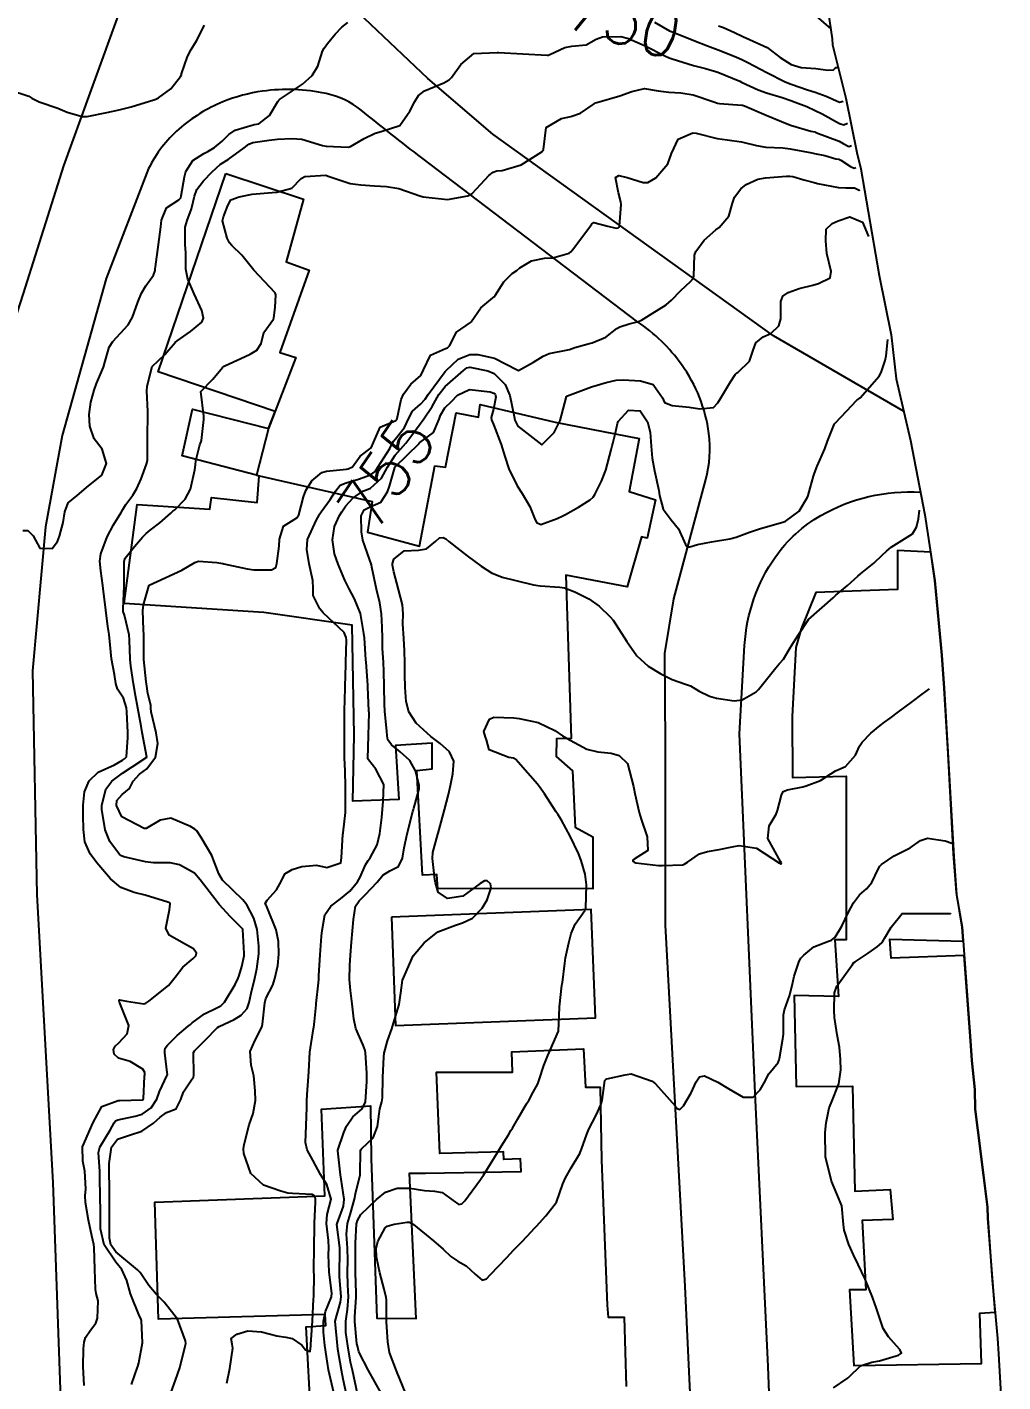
# Model space of a CAD drawing. Header units: metres. Extents: x 318500 to 325275, y 7408834 to 7428799.
# Drawn here: x 320354.3 to 320434.2, y 7413475.3 to 7413586.3 of the extents above; entities that cross this region are included whole.
import ezdxf
from ezdxf.enums import TextEntityAlignment as Align

# ---------------------------------------------------------------- set-up
doc = ezdxf.new("R2010")
doc.units = ezdxf.units.M
doc.header["$MEASUREMENT"] = 0
for name, color, linetype in [('Area', 45, 'Continuous'), ('Cotas', 45, 'Continuous'), ('Curvas de Nivel 1m', 11, 'Continuous'), ('Curvas de Nivel 5m', 15, 'Continuous'), ('Edificações', 30, 'Continuous'), ('Vias Primárias', 230, 'Continuous')]:
    doc.layers.add(name, color=color, linetype=linetype)
doc.styles.add('Style-STANDARD', font='STANDARD.shx')

msp = doc.modelspace()

# ---------------------------------------------------------------- linework, layer by layer
at = {"layer": 'Area'}
msp.add_lwpolyline([(320418.35, 7413598.26), (320420.25, 7413585.36), (320420.28, 7413584.87), (320421.38, 7413580.5), (320422.26, 7413576.05), (320422.59, 7413574.71), (320424.11, 7413565.96), (320425.07, 7413561.09), (320425.48, 7413557.49), (320426.67, 7413552.45), (320427.85, 7413546.34), (320428.67, 7413540.97), (320429.22, 7413534.86), (320429.43, 7413532.15), (320430.21, 7413518.36), (320430.44, 7413515.23), (320430.9, 7413512.58), (320431.57, 7413503.25), (320431.69, 7413501.66), (320431.93, 7413499.28), (320431.96, 7413497.65), (320432.18, 7413495.95), (320432.64, 7413492.25), (320432.98, 7413489.63), (320433.01, 7413488.73), (320433.36, 7413483.64), (320433.78, 7413478.88), (320433.88, 7413477.62), (320434.23, 7413471.39)], dxfattribs=at)
at = {"layer": 'Curvas de Nivel 1m', "flags": 128}
for points, elevation in [([(320352.86, 7413581.18), (320354.44, 7413580.65), (320354.71, 7413580.5), (320354.85, 7413580.4), (320355.29, 7413580.19), (320356.84, 7413579.68), (320357.58, 7413579.35), (320358.83, 7413578.98), (320359.23, 7413578.98), (320360.84, 7413579.32), (320361.85, 7413579.54), (320362.84, 7413579.78), (320364.68, 7413580.34), (320364.85, 7413580.41), (320365.08, 7413580.51), (320366.09, 7413581.26), (320366.88, 7413582.26), (320366.95, 7413582.41), (320366.97, 7413582.48), (320367.46, 7413583.91), (320367.75, 7413584.47), (320368.19, 7413585.19), (320368.84, 7413586.46)], 749), ([(320410.95, 7413586.41), (320411.34, 7413586.29), (320412.25, 7413585.88), (320412.94, 7413585.55), (320413.48, 7413585.31), (320414.92, 7413584.64), (320416, 7413583.83), (320416.9, 7413583.26), (320417.7, 7413583), (320418.9, 7413582.92), (320419.89, 7413582.78), (320420.37, 7413582.82), (320420.5, 7413582.94), (320420.59, 7413583.01), (320420.65, 7413583)], 749), ([(320358.99, 7413475.02), (320358.89, 7413476.57), (320358.94, 7413478.03), (320358.99, 7413478.57), (320359.1, 7413478.96), (320359.5, 7413479.54), (320359.93, 7413480.14), (320360.09, 7413480.55), (320360.12, 7413481.97), (320359.98, 7413482.55), (320359.9, 7413482.9), (320359.85, 7413484.56), (320359.81, 7413486.34), (320359.77, 7413486.56), (320359.61, 7413487.29), (320359.35, 7413488.56), (320359.09, 7413490.01), (320359.08, 7413490.57), (320359.11, 7413491.12), (320359.04, 7413492.57), (320358.88, 7413493.39), (320358.86, 7413494.57), (320359.73, 7413496.56), (320360.43, 7413497.87), (320361.76, 7413498.37), (320361.91, 7413498.38), (320363.76, 7413498.43), (320363.81, 7413498.45), (320363.84, 7413498.51), (320363.93, 7413500.36), (320363.95, 7413500.51), (320363.94, 7413500.66), (320363.79, 7413500.93), (320362.76, 7413501.56), (320361.8, 7413501.85), (320361.43, 7413502.16), (320361.38, 7413502.54), (320361.52, 7413502.82), (320361.82, 7413503.1), (320362.51, 7413503.84), (320362.63, 7413504.52), (320361.87, 7413506.42), (320361.84, 7413506.53), (320361.87, 7413506.61), (320362.46, 7413506.52), (320363.87, 7413506.29), (320364.03, 7413506.34), (320364.29, 7413506.5), (320365.88, 7413507.79), (320366.44, 7413508.47), (320367.07, 7413509.3), (320367.91, 7413510), (320368.14, 7413510.23), (320368.19, 7413510.45), (320367.93, 7413510.8), (320367.19, 7413511.2), (320365.94, 7413511.91), (320365.66, 7413512.48), (320365.97, 7413514), (320366.03, 7413514.48), (320365.97, 7413514.56), (320365.84, 7413514.61), (320363.98, 7413515.2), (320363.09, 7413515.41), (320361.99, 7413515.82), (320361.13, 7413516.54), (320360.02, 7413517.83), (320359.47, 7413518.57), (320359.04, 7413519.57), (320358.92, 7413520.58), (320358.91, 7413521.73), (320358.9, 7413522.58), (320359.01, 7413523.66), (320359.4, 7413524.57), (320360.12, 7413525.27), (320361.46, 7413525.88), (320362.13, 7413526.25), (320362.3, 7413526.36), (320362.44, 7413526.53), (320362.56, 7413528.12), (320362.55, 7413528.53), (320362.49, 7413530.22), (320362.46, 7413530.53), (320362.2, 7413531.34), (320361.72, 7413532.06), (320361.59, 7413532.54), (320361.48, 7413533.28), (320361.21, 7413534.55), (320361.12, 7413535.69), (320361.04, 7413536.55), (320360.93, 7413537.2), (320360.76, 7413538.55), (320360.54, 7413540.33), (320360.51, 7413540.56), (320360.34, 7413541.76), (320360.27, 7413542.56), (320360.36, 7413543.15), (320360.87, 7413544.55), (320361.4, 7413545.53), (320362.01, 7413546.54), (320362.15, 7413546.79), (320362.41, 7413547.2), (320362.97, 7413547.97), (320363.29, 7413548.52), (320363.65, 7413549.31), (320364.1, 7413550.51), (320364.16, 7413550.81), (320364.18, 7413552.51), (320364.18, 7413552.82), (320364.21, 7413554.51), (320364.2, 7413554.82), (320364.11, 7413556.51), (320364.15, 7413556.9), (320364.56, 7413558.51), (320365.58, 7413559.49), (320366.44, 7413560.48), (320366.59, 7413560.62), (320367.7, 7413561.37), (320368.61, 7413562.13), (320368.76, 7413562.46), (320368.62, 7413563.09), (320368, 7413564.47), (320367.47, 7413565.66), (320367.3, 7413566.47), (320367.31, 7413567.85), (320367.27, 7413568.47), (320367.27, 7413569.92), (320367.41, 7413570.47), (320367.78, 7413571.42), (320368.03, 7413572.47), (320368.2, 7413573.02), (320368.76, 7413573.72), (320369.46, 7413574.45), (320370.15, 7413575.07), (320370.79, 7413575.47), (320372.09, 7413576.41), (320372.48, 7413576.73), (320372.81, 7413576.87), (320374.14, 7413577.06), (320374.81, 7413577.13), (320375.99, 7413577.19), (320376.81, 7413577.12), (320378.51, 7413576.62), (320378.8, 7413576.55), (320380.62, 7413576.48), (320380.8, 7413576.52), (320381.92, 7413577.18), (320382.82, 7413577.62), (320383.32, 7413577.76), (320384.83, 7413578.24), (320385.65, 7413579.43), (320386.06, 7413580.23), (320386.37, 7413580.72), (320386.87, 7413581.08), (320388.43, 7413581.76), (320388.88, 7413582), (320389.06, 7413582.19), (320389.84, 7413583.24), (320390.91, 7413584.16), (320392.81, 7413584.24), (320392.91, 7413584.24), (320394.91, 7413584.11), (320396.91, 7413584.01), (320396.98, 7413584.01), (320397.13, 7413584.08), (320398.35, 7413584.63), (320398.92, 7413584.74), (320400.09, 7413584.87), (320400.93, 7413585.32), (320401.43, 7413585.52), (320402.93, 7413585.53), (320403.56, 7413585.37), (320404.92, 7413584.77), (320406.54, 7413583.96), (320406.91, 7413583.79), (320407.15, 7413583.7), (320408.9, 7413583.16), (320409.88, 7413582.92), (320410.89, 7413582.62), (320412.68, 7413581.87), (320412.82, 7413581.81), (320412.88, 7413581.78), (320414.19, 7413581.16), (320414.87, 7413580.93), (320416.15, 7413580.55), (320416.86, 7413580.3), (320417.22, 7413580.17), (320418.17, 7413579.8), (320418.86, 7413579.49), (320419.42, 7413579.21), (320420.84, 7413578.42), (320421.21, 7413578.3), (320421.5, 7413578.43)], 751), ([(320362.86, 7413475.1), (320363.36, 7413476.51), (320363.39, 7413476.59), (320363.47, 7413476.87), (320363.75, 7413478.51), (320363.67, 7413480.35), (320363.62, 7413480.51), (320363.52, 7413480.7), (320362.77, 7413482.52), (320362.47, 7413483.61), (320362.06, 7413484.53), (320361.58, 7413485.12), (320360.63, 7413486.54), (320360.32, 7413487.85), (320360.31, 7413488.55), (320360.31, 7413489.22), (320360.29, 7413490.55), (320360.28, 7413491.94), (320360.27, 7413492.55), (320360.15, 7413494.1), (320360.26, 7413494.55), (320361.12, 7413495.93), (320361.45, 7413496.53), (320361.56, 7413496.71), (320361.73, 7413496.79), (320363.17, 7413497.08), (320363.74, 7413497.26), (320364.48, 7413497.77), (320364.93, 7413498.49), (320365.16, 7413499.1), (320365.79, 7413500.45), (320365.8, 7413500.47), (320365.81, 7413500.5), (320365.79, 7413500.66), (320365.6, 7413502.28), (320365.58, 7413502.48), (320365.63, 7413502.67), (320365.82, 7413502.89), (320366.61, 7413503.69), (320367.5, 7413504.46), (320367.69, 7413504.6), (320367.84, 7413504.73), (320368.83, 7413505.47), (320369.86, 7413505.97), (320370.17, 7413506.12), (320370.49, 7413506.42), (320371.36, 7413507.88), (320371.61, 7413508.4), (320371.69, 7413508.61), (320371.9, 7413509.34), (320372.08, 7413510.23), (320372.1, 7413510.4), (320371.97, 7413512.38), (320371.97, 7413512.4), (320371.97, 7413512.42), (320371.95, 7413512.44), (320370.98, 7413513.43), (320370.05, 7413514.43), (320369.97, 7413514.53), (320368.49, 7413516.45), (320368.01, 7413517), (320366.8, 7413517.69), (320366.02, 7413517.84), (320364.67, 7413517.85), (320364.02, 7413517.93), (320362.23, 7413518.33), (320362.03, 7413518.41), (320361.89, 7413518.53), (320361.09, 7413519.59), (320360.7, 7413520.55), (320360.42, 7413522.21), (320360.42, 7413522.55), (320360.77, 7413523.88), (320361.26, 7413524.54), (320362.12, 7413525.2), (320362.92, 7413525.72), (320364.13, 7413526.51), (320363.74, 7413528.51), (320363.65, 7413529.03), (320363.37, 7413530.52), (320363.18, 7413531.54), (320363.03, 7413532.52), (320362.81, 7413533.95), (320362.75, 7413534.52), (320362.71, 7413536.08), (320362.67, 7413536.53), (320362.29, 7413538.12), (320362.19, 7413538.44), (320362.18, 7413538.53), (320362.17, 7413538.65), (320362.26, 7413540.53), (320362.26, 7413540.59), (320362.27, 7413542.53), (320362.35, 7413542.8), (320363.12, 7413543.77), (320363.76, 7413544.52), (320364.06, 7413544.83), (320364.38, 7413545.11), (320365.19, 7413545.69), (320366.08, 7413546.48), (320366.25, 7413546.64), (320366.4, 7413546.77), (320367.25, 7413547.63), (320367.7, 7413548.46), (320368.04, 7413550.05), (320368.09, 7413550.46), (320368.14, 7413550.77), (320368.47, 7413552.08), (320368.57, 7413552.36), (320368.6, 7413552.45), (320368.78, 7413554.17), (320368.79, 7413554.45), (320368.53, 7413556.45), (320369.51, 7413557.48), (320370.32, 7413558.43), (320370.45, 7413558.54), (320370.56, 7413558.6), (320371.82, 7413559.16), (320372.58, 7413559.52), (320373.13, 7413559.84), (320373.47, 7413560.39), (320373.71, 7413561.28), (320374.48, 7413562.38), (320374.53, 7413562.48), (320374.63, 7413563.33), (320374.68, 7413564.38), (320374.64, 7413564.55), (320372.89, 7413566.4), (320372.67, 7413566.67), (320371.9, 7413567.62), (320371.08, 7413568.42), (320370.9, 7413568.63), (320370.7, 7413569.02), (320370.32, 7413570.44), (320370.39, 7413570.77), (320370.74, 7413571.71), (320371, 7413572.17), (320371.67, 7413572.42), (320372.75, 7413572.62), (320374.37, 7413572.77), (320374.76, 7413572.8), (320375.99, 7413573.13), (320376.77, 7413573.9), (320377.05, 7413574.07), (320378.78, 7413574.18), (320378.98, 7413574.11), (320380.77, 7413573.5), (320381.65, 7413573.4), (320382.77, 7413573.31), (320383.76, 7413573.26), (320384.76, 7413573.1), (320386.47, 7413572.5), (320386.75, 7413572.42), (320388.75, 7413572.19), (320390.42, 7413572.5), (320390.76, 7413572.69), (320391.48, 7413573.44), (320392.12, 7413574.15), (320392.48, 7413574.44), (320392.78, 7413574.53), (320393.23, 7413574.57), (320394.79, 7413575.02), (320396.46, 7413576.09), (320396.6, 7413576.29), (320396.83, 7413578.08), (320398.09, 7413578.82), (320398.84, 7413579), (320399.64, 7413579.25), (320400.76, 7413580.03), (320400.86, 7413580.1), (320400.97, 7413580.14), (320402.87, 7413580.67), (320403.83, 7413581.03), (320404.87, 7413581.27), (320406.01, 7413581.1), (320406.87, 7413580.97), (320407.86, 7413580.93), (320408.87, 7413580.77), (320410.57, 7413580.19), (320410.86, 7413580.08), (320411.01, 7413580.05), (320412.86, 7413579.93), (320412.91, 7413579.92), (320413.07, 7413579.87), (320414.85, 7413579.11), (320416.1, 7413578.57), (320416.84, 7413578.29), (320418.5, 7413577.79), (320418.83, 7413577.72), (320418.92, 7413577.69), (320420.82, 7413576.96), (320421.15, 7413576.77), (320421.62, 7413576.54), (320421.84, 7413576.61)], 752), ([(320366.11, 7413474.47), (320366.46, 7413475.46), (320366.81, 7413476.46), (320367.26, 7413478.23), (320367.3, 7413478.45), (320367.28, 7413478.67), (320366.62, 7413480.46), (320365.54, 7413481.84), (320364.89, 7413482.49), (320364.27, 7413483.21), (320363.57, 7413484.29), (320363.35, 7413484.51), (320361.59, 7413485.98), (320361.18, 7413486.54), (320361.05, 7413487.1), (320361.05, 7413488.54), (320361.05, 7413489.94), (320361.05, 7413490.54), (320361.05, 7413491.15), (320361.04, 7413492.54), (320361.02, 7413493.21), (320361.21, 7413494.54), (320361.72, 7413495.21), (320362.7, 7413495.54), (320363.72, 7413495.87), (320364.66, 7413496.5), (320365.21, 7413497.01), (320365.74, 7413497.38), (320366.53, 7413497.69), (320366.89, 7413498.46), (320367.13, 7413499.09), (320367.78, 7413500.06), (320367.95, 7413500.29), (320367.98, 7413500.45), (320367.95, 7413502.31), (320368.02, 7413502.45), (320368.93, 7413503.33), (320369.84, 7413504.29), (320369.91, 7413504.35), (320370.05, 7413504.43), (320371.26, 7413505), (320371.85, 7413505.37), (320372.34, 7413505.92), (320372.5, 7413506.39), (320372.65, 7413507.16), (320372.96, 7413508.38), (320373.12, 7413509.17), (320373.28, 7413510.38), (320373.29, 7413511.02), (320373.15, 7413512.38), (320372.88, 7413513.31), (320372.3, 7413514.39), (320371.98, 7413514.81), (320370.32, 7413516.43), (320370.01, 7413516.95), (320369.45, 7413518.44), (320368.58, 7413519.91), (320368.2, 7413520.45), (320368.05, 7413520.59), (320367.69, 7413520.83), (320366.07, 7413521.51), (320365.22, 7413521.34), (320364.05, 7413520.66), (320363.91, 7413520.65), (320362.07, 7413521.62), (320361.62, 7413522.54), (320361.67, 7413522.96), (320362.09, 7413523.44), (320362.71, 7413523.92), (320362.99, 7413524.52), (320363.53, 7413525.1), (320364.12, 7413525.54), (320364.83, 7413526.5), (320365.01, 7413527.63), (320364.89, 7413528.5), (320364.47, 7413530.22), (320364.44, 7413530.51), (320364.44, 7413530.75), (320364.2, 7413531.72), (320364.08, 7413532.51), (320364.07, 7413532.66), (320363.87, 7413534.51), (320363.86, 7413534.9), (320363.87, 7413536.51), (320363.85, 7413536.93), (320363.79, 7413538.52), (320363.84, 7413538.97), (320364.27, 7413540.51), (320364.29, 7413540.55), (320364.32, 7413540.58), (320365.63, 7413541.19), (320366.34, 7413541.53), (320366.98, 7413541.83), (320368.05, 7413542.45), (320368.35, 7413542.56), (320369.85, 7413542.44), (320370.35, 7413542.36), (320370.43, 7413542.35), (320372.34, 7413541.92), (320372.87, 7413541.86), (320374.34, 7413541.85), (320374.68, 7413542.03), (320374.77, 7413542.37), (320374.95, 7413543.78), (320374.99, 7413544.36), (320375.32, 7413545.43), (320376.4, 7413546.11), (320376.56, 7413546.35), (320376.95, 7413547.82), (320377.15, 7413548.34), (320377.63, 7413549.14), (320378.45, 7413549.81), (320378.84, 7413549.93), (320380.46, 7413550.1), (320380.62, 7413550.12), (320380.95, 7413550.29), (320381.59, 7413551.16), (320382.48, 7413551.83), (320382.67, 7413552.27), (320383.22, 7413553.54), (320384.51, 7413554.08), (320384.6, 7413554.15), (320384.63, 7413554.24), (320384.96, 7413555.8), (320385.15, 7413556.23), (320385.73, 7413557.05), (320386.56, 7413557.76), (320386.78, 7413558.22), (320387.36, 7413559.43), (320388.59, 7413559.97), (320388.74, 7413560.03), (320388.92, 7413560.19), (320389.47, 7413561.32), (320390.62, 7413562.11), (320390.65, 7413562.13), (320390.69, 7413562.16), (320391.47, 7413563.31), (320392.47, 7413564.14), (320392.57, 7413564.21), (320392.64, 7413564.32), (320393.35, 7413565.44), (320394.05, 7413566.12), (320394.41, 7413566.38), (320394.68, 7413566.58), (320395.63, 7413567.15), (320396.69, 7413567.37), (320397.37, 7413567.4), (320398.7, 7413567.8), (320398.84, 7413567.91), (320398.97, 7413568.06), (320399.74, 7413569.07), (320400.45, 7413570.03), (320400.57, 7413570.19), (320400.72, 7413570.31), (320401.87, 7413570.01), (320402.57, 7413569.85), (320402.72, 7413569.88), (320402.79, 7413569.93), (320402.83, 7413570), (320402.97, 7413571.77), (320402.95, 7413572), (320402.76, 7413572.73), (320402.51, 7413574), (320402.78, 7413574.16), (320403.45, 7413573.99), (320404.77, 7413573.57), (320405.16, 7413573.59), (320405.81, 7413573.96), (320406.79, 7413575.1), (320407.1, 7413575.95), (320407.64, 7413577.12), (320408.83, 7413577.66), (320409.12, 7413577.63), (320410.82, 7413577.19), (320411.64, 7413577.07), (320412.82, 7413576.91), (320414.06, 7413576.6), (320414.81, 7413576.47), (320416.22, 7413576.42), (320416.81, 7413576.34), (320418.59, 7413576.01), (320418.8, 7413575.97), (320419.64, 7413575.78), (320420.56, 7413575.53), (320420.8, 7413575.48), (320420.97, 7413575.41), (320421.74, 7413574.9), (320422.04, 7413574.75), (320422.18, 7413574.8)], 753), ([(320370.66, 7413475.2), (320370.91, 7413476.41), (320371.15, 7413478.07), (320371.11, 7413478.41), (320371.03, 7413478.88), (320371.5, 7413479.23), (320372.4, 7413479.49), (320373.51, 7413479.43), (320374.76, 7413479.1), (320375.5, 7413478.98), (320376.03, 7413478.87), (320376.8, 7413478.33), (320377.12, 7413477.95), (320377.49, 7413477.81), (320377.56, 7413478.26), (320377.56, 7413478.32), (320377.56, 7413478.38), (320377.68, 7413480.32), (320377.78, 7413482.08), (320377.8, 7413482.32), (320377.81, 7413484.09), (320377.79, 7413484.32), (320377.79, 7413484.52), (320377.83, 7413486.32), (320377.85, 7413488.09), (320377.85, 7413488.32), (320377.92, 7413490.05), (320377.94, 7413490.32), (320377.87, 7413490.53), (320377.66, 7413490.67), (320376.06, 7413490.74), (320375.66, 7413490.79), (320375.08, 7413490.94), (320373.67, 7413491.43), (320372.64, 7413492.39), (320372.07, 7413494.03), (320372.04, 7413494.4), (320372.08, 7413494.76), (320372.49, 7413496.39), (320372.82, 7413497.31), (320373.02, 7413498.38), (320372.99, 7413499.16), (320372.87, 7413500.38), (320372.67, 7413501.26), (320372.57, 7413502.39), (320372.95, 7413503.25), (320373.53, 7413504.37), (320373.59, 7413504.63), (320373.79, 7413506.37), (320373.87, 7413506.74), (320374.43, 7413507.82), (320374.61, 7413508.36), (320374.84, 7413509.43), (320374.92, 7413510.36), (320374.89, 7413511.41), (320374.72, 7413512.36), (320373.97, 7413514.19), (320373.92, 7413514.32), (320373.89, 7413514.37), (320373.82, 7413514.52), (320373.98, 7413514.79), (320374.73, 7413515.62), (320375.14, 7413516.36), (320375.42, 7413516.95), (320376.01, 7413517.29), (320376.8, 7413517.55), (320378.02, 7413517.66), (320378.85, 7413517.47), (320380.02, 7413517.85), (320380.07, 7413518.25), (320380.07, 7413518.29), (320380.18, 7413520.17), (320380.19, 7413520.29), (320380.39, 7413521.97), (320380.4, 7413522.29), (320380.39, 7413524), (320380.39, 7413524.29), (320380.33, 7413526.09), (320380.32, 7413526.29), (320380.3, 7413528.15), (320380.3, 7413528.29), (320380.31, 7413530.17), (320380.31, 7413530.29), (320380.35, 7413532.15), (320380.36, 7413532.29), (320380.43, 7413534.1), (320380.43, 7413534.29), (320380.47, 7413536.08), (320380.45, 7413536.29), (320380.28, 7413536.71), (320378.57, 7413538.32), (320378.44, 7413538.46), (320378.3, 7413538.65), (320377.73, 7413539.74), (320377.74, 7413540.33), (320377.7, 7413540.96), (320377.4, 7413542.33), (320377.21, 7413543.5), (320377.28, 7413544.34), (320378.01, 7413545.94), (320378.23, 7413546.32), (320378.29, 7413546.43), (320378.4, 7413546.59), (320379.13, 7413547.6), (320379.56, 7413548.3), (320379.96, 7413548.78), (320380.44, 7413548.98), (320381.46, 7413549.27), (320382.45, 7413549.62), (320382.82, 7413549.9), (320383.05, 7413550.26), (320384.01, 7413551.78), (320384.25, 7413552.24), (320384.33, 7413552.4), (320384.48, 7413552.57), (320385.21, 7413553.52), (320385.56, 7413554.22), (320385.88, 7413554.85), (320386.53, 7413555.43), (320386.91, 7413555.83), (320387.16, 7413556.21), (320388.56, 7413558.1), (320388.63, 7413558.19), (320389.63, 7413559.12), (320390.58, 7413559.49), (320391.23, 7413559.5), (320392.58, 7413559.18), (320394.44, 7413558.23), (320394.56, 7413558.18), (320395.8, 7413558.86), (320396.58, 7413559.36), (320397.08, 7413559.58), (320398.59, 7413559.87), (320398.73, 7413559.91), (320399.16, 7413560.05), (320400.26, 7413560.37), (320400.6, 7413560.45), (320401.71, 7413560.91), (320402.61, 7413561.62), (320402.85, 7413561.76), (320403.63, 7413561.99), (320404.4, 7413562.2), (320404.62, 7413562.3), (320405.51, 7413562.85), (320406.64, 7413563.55), (320407.08, 7413563.94), (320407.85, 7413564.73), (320408.66, 7413565.47), (320408.87, 7413565.71), (320408.93, 7413565.92), (320408.98, 7413567.63), (320409.07, 7413567.92), (320409.77, 7413568.85), (320410.72, 7413569.7), (320410.99, 7413569.9), (320411.79, 7413570.83), (320412.09, 7413571.88), (320412.26, 7413572.37), (320412.77, 7413573.06), (320413.21, 7413573.43), (320414.15, 7413573.85), (320414.78, 7413573.96), (320416.5, 7413574.1), (320416.78, 7413574.1), (320417.03, 7413574.06), (320417.94, 7413573.8), (320418.78, 7413573.57), (320419.05, 7413573.51), (320420.77, 7413573.16), (320421.38, 7413573.14), (320422.07, 7413573.15), (320422.34, 7413573.02), (320422.46, 7413572.96), (320422.52, 7413572.98)], 754), ([(320380.46, 7413474.28), (320380.21, 7413475.54), (320380.06, 7413476.28), (320379.77, 7413478.01), (320379.73, 7413478.29), (320379.53, 7413480.28), (320379.99, 7413481.84), (320380.03, 7413482.29), (320379.9, 7413483.96), (320379.89, 7413484.29), (320379.93, 7413485.95), (320379.92, 7413486.29), (320379.69, 7413488.22), (320379.7, 7413488.29), (320380.22, 7413489.72), (320380.29, 7413490.28), (320380.04, 7413491.92), (320379.98, 7413492.29), (320379.75, 7413494.25), (320379.75, 7413494.29), (320380.26, 7413495.76), (320380.48, 7413496.28), (320380.99, 7413497.03), (320381.75, 7413497.69), (320382.02, 7413498.27), (320382.13, 7413499.92), (320382.13, 7413500.26), (320382.13, 7413500.6), (320382.04, 7413502.27), (320382.01, 7413502.46), (320381.83, 7413502.9), (320381.24, 7413504.28), (320381.08, 7413505.05), (320380.93, 7413506.28), (320380.79, 7413507.38), (320380.72, 7413508.28), (320380.74, 7413509.46), (320380.8, 7413510.28), (320380.87, 7413511.34), (320380.96, 7413512.28), (320381.05, 7413513.2), (320381.22, 7413514.28), (320381.52, 7413514.74), (320381.99, 7413515.21), (320382.97, 7413516.26), (320383.44, 7413516.82), (320384.01, 7413517.19), (320384.72, 7413517.53), (320385.06, 7413518.22), (320385.19, 7413519.08), (320385.43, 7413520.22), (320385.91, 7413522.04), (320385.95, 7413522.21), (320385.98, 7413522.31), (320386.09, 7413522.71), (320386.41, 7413523.9), (320386.42, 7413524.21), (320386.13, 7413525.39), (320385.65, 7413526.22), (320384.86, 7413526.94), (320384.15, 7413527.51), (320383.85, 7413527.93), (320383.79, 7413528.25), (320383.78, 7413528.63), (320383.62, 7413530.25), (320383.59, 7413530.86), (320383.56, 7413532.25), (320383.52, 7413533.54), (320383.49, 7413534.25), (320383.43, 7413535.43), (320383.41, 7413536.25), (320383.39, 7413537.15), (320383.33, 7413538.25), (320383.19, 7413539.14), (320382.92, 7413540.26), (320382.55, 7413542.06), (320382.51, 7413542.27), (320382.36, 7413542.73), (320381.81, 7413544.28), (320381.7, 7413544.97), (320381.67, 7413546.28), (320381.92, 7413546.76), (320382.41, 7413547.01), (320383.28, 7413547.4), (320383.82, 7413548.25), (320384, 7413548.69), (320384.44, 7413550.24), (320384.46, 7413550.29), (320386.41, 7413552.21), (320386.44, 7413552.25), (320386.48, 7413552.29), (320387.6, 7413553.09), (320388.06, 7413554.19), (320388.18, 7413554.53), (320388.52, 7413555.11), (320389.06, 7413555.65), (320389.55, 7413556.17), (320390.54, 7413556.63), (320392.25, 7413556.44), (320392.54, 7413556.32), (320392.64, 7413556.24), (320392.68, 7413556.14), (320392.69, 7413555.98), (320392.52, 7413555.02), (320392.32, 7413554.33), (320392.34, 7413554.14), (320392.5, 7413553.75), (320393.14, 7413552.12), (320393.45, 7413551.14), (320393.76, 7413550.12), (320394.44, 7413548.74), (320394.85, 7413548.1), (320395.48, 7413547.03), (320395.87, 7413546.09), (320396.03, 7413545.72), (320396.39, 7413545.57), (320397.73, 7413546.06), (320398.18, 7413546.27), (320398.41, 7413546.39), (320399.47, 7413546.98), (320400.42, 7413547.58), (320400.67, 7413547.79), (320400.82, 7413548.02), (320401.37, 7413549.1), (320401.71, 7413550.01), (320402.15, 7413551.68), (320402.24, 7413552), (320402.29, 7413552.19), (320402.5, 7413553.08), (320402.67, 7413553.84), (320402.73, 7413554), (320403.58, 7413554.94), (320404.52, 7413554.88), (320405.12, 7413553.97), (320405.34, 7413553.12), (320405.43, 7413551.97), (320405.51, 7413551), (320405.7, 7413549.96), (320406.04, 7413548.35), (320406.1, 7413547.95), (320406.41, 7413546.82), (320407.07, 7413545.94), (320407.67, 7413545.21), (320408.23, 7413543.92), (320408.38, 7413543.72), (320408.58, 7413543.72), (320409.21, 7413543.91), (320410.38, 7413544.14), (320411.88, 7413544.38), (320412.39, 7413544.52), (320413.47, 7413544.93), (320414.39, 7413545.22), (320416.4, 7413545.81), (320417.56, 7413546.66), (320418.24, 7413547.79), (320418.28, 7413547.94), (320418.44, 7413548.54), (320418.72, 7413549.53), (320418.8, 7413549.78), (320419.03, 7413550.34), (320419.65, 7413551.77), (320419.88, 7413552.38), (320420.41, 7413553.76), (320420.45, 7413553.82), (320420.51, 7413553.89), (320421.43, 7413554.84), (320422.27, 7413555.74), (320422.43, 7413555.86), (320422.54, 7413555.95), (320424.1, 7413557.72), (320424.26, 7413558.01), (320424.58, 7413558.99), (320424.67, 7413559.37), (320424.81, 7413560.71)], 756), ([(320381.38, 7413474.33), (320380.95, 7413476.28), (320380.81, 7413476.94), (320380.57, 7413478.28), (320380.42, 7413479.37), (320380.41, 7413480.28), (320380.55, 7413481.26), (320380.63, 7413482.28), (320380.58, 7413483.26), (320380.55, 7413484.28), (320380.57, 7413485.3), (320380.54, 7413486.28), (320380.48, 7413487.42), (320380.54, 7413488.28), (320380.8, 7413489.12), (320381.13, 7413490.28), (320381.21, 7413490.73), (320381.58, 7413492.27), (320381.59, 7413492.36), (320381.63, 7413494.27), (320381.64, 7413494.34), (320381.71, 7413494.42), (320382.66, 7413495.32), (320383, 7413496.25), (320383.21, 7413497.7), (320383.36, 7413498.25), (320383.42, 7413498.59), (320383.46, 7413500.25), (320383.52, 7413501.95), (320383.55, 7413502.24), (320383.83, 7413503.25), (320384.19, 7413504.23), (320384.56, 7413505.53), (320384.78, 7413506.23), (320384.91, 7413507.2), (320385.07, 7413508.22), (320385.92, 7413510.21), (320386.84, 7413511.3), (320387.95, 7413512.19), (320389.39, 7413512.74), (320389.96, 7413512.92), (320390.8, 7413513.31), (320391.59, 7413514.14), (320391.99, 7413514.8), (320392.33, 7413515.79), (320392.27, 7413516.13), (320392, 7413516.37), (320391.77, 7413516.37), (320391.41, 7413516.14), (320389.99, 7413515.11), (320388.74, 7413514.93), (320387.99, 7413515.43), (320387.76, 7413516.19), (320387.71, 7413516.48), (320387.51, 7413518.2), (320387.55, 7413518.68), (320387.96, 7413520.19), (320387.98, 7413520.27), (320388.06, 7413520.58), (320388.5, 7413522.18), (320388.83, 7413523.45), (320388.99, 7413524.18), (320389.17, 7413525.13), (320389.25, 7413526.17), (320388.9, 7413526.93), (320388.15, 7413527.62), (320387.39, 7413528.2), (320386.18, 7413529.29), (320385.58, 7413530.22), (320385.37, 7413531.05), (320385.28, 7413532.22), (320385.26, 7413533.26), (320385.26, 7413534.22), (320385.23, 7413535.2), (320385.17, 7413536.23), (320385.09, 7413537.43), (320385.1, 7413538.23), (320385.05, 7413538.97), (320384.74, 7413540.23), (320384.34, 7413541.69), (320384.24, 7413542.24), (320384.23, 7413542.36), (320384.36, 7413542.73), (320385.19, 7413543.4), (320386.37, 7413543.47), (320387.01, 7413543.56), (320387.8, 7413544.2), (320388.1, 7413544.48), (320388.38, 7413544.5), (320388.6, 7413544.4), (320388.86, 7413544.18), (320390.36, 7413542.99), (320391.51, 7413542.14), (320392.34, 7413541.59), (320393.22, 7413541.24), (320394.33, 7413540.97), (320395.8, 7413540.62), (320396.33, 7413540.53), (320397.95, 7413540.43), (320398.32, 7413540.36), (320399.18, 7413540.04), (320400.31, 7413539.46), (320401.16, 7413538.87), (320402.08, 7413538), (320402.3, 7413537.72), (320403.43, 7413535.98), (320404.25, 7413534.79), (320405.19, 7413533.96), (320406.23, 7413533.34), (320407.15, 7413532.86), (320408.23, 7413532.49), (320408.65, 7413532.34), (320409.36, 7413531.9), (320410.21, 7413531.49), (320410.77, 7413531.33), (320412.21, 7413531.11), (320412.88, 7413531.19), (320414.02, 7413531.84), (320414.22, 7413532.05), (320415.63, 7413533.82), (320415.92, 7413534.14), (320416.25, 7413534.54), (320416.74, 7413535.33), (320417.02, 7413535.8), (320417.51, 7413536.57), (320418.3, 7413537.79), (320420.32, 7413539.56), (320420.55, 7413539.76), (320421.51, 7413540.56), (320422.34, 7413541.32), (320422.56, 7413541.52), (320422.83, 7413541.73), (320423.67, 7413542.4), (320424.37, 7413543.07), (320424.7, 7413543.38), (320425.09, 7413543.7), (320426.39, 7413544.51), (320426.83, 7413544.8), (320427.17, 7413545.35), (320427.32, 7413546.02), (320427.4, 7413546.73)], 757), ([(320383.3, 7413474.38), (320382.26, 7413476.26), (320381.49, 7413477.79), (320381.36, 7413478.27), (320381.33, 7413478.44), (320381.16, 7413480.27), (320381.16, 7413480.64), (320381.25, 7413482.27), (320381.25, 7413482.58), (320381.21, 7413484.27), (320381.21, 7413484.65), (320381.2, 7413486.27), (320381.2, 7413486.68), (320381.3, 7413488.27), (320381.37, 7413488.54), (320381.64, 7413489.03), (320382.28, 7413489.63), (320382.92, 7413490.25), (320383.67, 7413490.86), (320384.63, 7413491.18), (320385.67, 7413491.2), (320386.85, 7413491.01), (320387.67, 7413490.93), (320388.32, 7413490.84), (320389.22, 7413490.17), (320389.66, 7413489.86), (320389.91, 7413489.9), (320390.17, 7413490.15), (320391.45, 7413491.91), (320391.61, 7413492.13), (320391.64, 7413492.17), (320391.68, 7413492.24), (320392.41, 7413493.41), (320392.84, 7413494.12), (320393.17, 7413494.66), (320393.73, 7413495.56), (320393.94, 7413495.9), (320394.07, 7413496.11), (320394.51, 7413496.86), (320395.22, 7413498.09), (320395.42, 7413498.43), (320395.77, 7413499.04), (320396.13, 7413499.73), (320396.25, 7413500.07), (320396.64, 7413501.23), (320396.97, 7413502.06), (320397.84, 7413504.05), (320397.93, 7413505.99), (320397.93, 7413506.05), (320398.12, 7413507.82), (320398.15, 7413508.05), (320398.35, 7413509.61), (320398.42, 7413510.05), (320398.68, 7413511.3), (320398.86, 7413512.04), (320399.19, 7413512.81), (320399.98, 7413513.94), (320400.02, 7413513.99), (320400.04, 7413514.03), (320400.07, 7413514.12), (320400.14, 7413516.03), (320400.01, 7413516.92), (320399.68, 7413518.03), (320399.46, 7413518.62), (320398.78, 7413520.04), (320398.07, 7413521.33), (320397.8, 7413521.78), (320397.63, 7413522.06), (320396.68, 7413523.5), (320396.29, 7413524.08), (320396.11, 7413524.3), (320394.53, 7413526.1), (320394.35, 7413526.32), (320394.14, 7413526.43), (320393.78, 7413526.48), (320392.15, 7413527.1), (320391.93, 7413527.91), (320391.86, 7413528.13), (320391.71, 7413528.59), (320392.18, 7413529.6), (320392.54, 7413529.77), (320394.18, 7413529.72), (320394.6, 7413529.68), (320396.18, 7413529.35), (320397.54, 7413528.69), (320398.16, 7413528.26), (320398.48, 7413528.05), (320400.15, 7413527.16), (320401.06, 7413526.93), (320402.15, 7413526.82), (320402.8, 7413526.64), (320403.48, 7413525.98), (320403.99, 7413524.1), (320404.01, 7413523.97), (320404.1, 7413523.51), (320404.45, 7413521.97), (320404.61, 7413521.42), (320405.1, 7413519.96), (320405.16, 7413518.84), (320404.03, 7413518.14), (320403.93, 7413518.07), (320403.93, 7413517.97), (320404.03, 7413517.89), (320404.17, 7413517.83), (320406.03, 7413517.63), (320406.34, 7413517.63), (320408.03, 7413517.69), (320408.19, 7413517.75), (320408.4, 7413517.91), (320409.37, 7413518.57), (320410.04, 7413518.78), (320411, 7413518.93), (320412.05, 7413519.15), (320412.64, 7413519.27), (320414.05, 7413519.05), (320415.94, 7413517.81), (320416.03, 7413517.76), (320416.07, 7413517.77), (320416.09, 7413517.81), (320416.03, 7413517.95), (320414.99, 7413519.83), (320415.1, 7413520.86), (320415.65, 7413521.82), (320415.77, 7413522.13), (320416.1, 7413523.39), (320416.23, 7413523.69), (320416.58, 7413523.81), (320417.84, 7413524.06), (320418.12, 7413524.14), (320419.29, 7413524.6), (320420.13, 7413525.14), (320420.52, 7413525.37), (320421.33, 7413525.74), (320422.15, 7413526.65), (320422.49, 7413527.39), (320422.7, 7413527.72), (320423.42, 7413528.47), (320424.18, 7413529.1), (320424.53, 7413529.36), (320424.99, 7413529.7), (320425.68, 7413530.21), (320426.2, 7413530.6), (320426.82, 7413531.06), (320427.62, 7413531.66), (320428.22, 7413532.11)], 758), ([(320385.36, 7413474.29), (320384.56, 7413476.22), (320384, 7413477.72), (320383.9, 7413478.23), (320383.87, 7413478.6), (320383.75, 7413480.24), (320383.75, 7413482.03), (320383.73, 7413482.24), (320383.56, 7413482.91), (320383.2, 7413484.25), (320382.92, 7413485.57), (320382.9, 7413486.25), (320383.04, 7413486.81), (320383.63, 7413487.93), (320383.79, 7413488.07), (320384.38, 7413488.23), (320385.45, 7413488.4), (320385.63, 7413488.39), (320385.96, 7413488.21), (320387.61, 7413486.88), (320388.39, 7413486.18), (320389.02, 7413485.6), (320389.59, 7413485.2), (320390.27, 7413484.83), (320391, 7413484.14), (320391.57, 7413483.65), (320391.93, 7413483.77), (320392.27, 7413484.12), (320392.91, 7413484.8), (320393.59, 7413485.52), (320394.16, 7413486.1), (320394.87, 7413486.83), (320395.62, 7413487.64), (320395.83, 7413487.87), (320396.03, 7413488.07), (320396.79, 7413488.91), (320397.66, 7413490.05), (320398.18, 7413491.54), (320398.4, 7413492.04), (320398.88, 7413492.85), (320399.58, 7413494.03), (320399.62, 7413494.12), (320399.72, 7413494.38), (320400.15, 7413495.6), (320400.33, 7413496.02), (320400.91, 7413497.17), (320401.3, 7413498.01), (320401.4, 7413498.37), (320401.64, 7413500), (320401.7, 7413500.09), (320401.79, 7413500.14), (320403.3, 7413500.47), (320403.8, 7413500.55), (320405.5, 7413499.95), (320405.79, 7413499.73), (320407.39, 7413497.93), (320407.55, 7413497.72), (320407.76, 7413497.63), (320408.08, 7413497.92), (320408.69, 7413498.99), (320409.12, 7413499.9), (320409.39, 7413500.3), (320409.8, 7413500.39), (320410.89, 7413499.88), (320411.78, 7413499.32), (320412.97, 7413498.65), (320413.77, 7413498.63), (320414.36, 7413499.25), (320414.69, 7413499.83), (320415.07, 7413500.55), (320415.82, 7413501.49), (320415.92, 7413501.71), (320415.94, 7413501.81), (320416.21, 7413503.43), (320416.25, 7413503.81), (320416.27, 7413505.4), (320416.34, 7413505.81), (320416.75, 7413506.94), (320416.98, 7413507.8), (320417.14, 7413508.56), (320417.55, 7413509.79), (320417.69, 7413510.03), (320417.93, 7413510.29), (320418.75, 7413510.96), (320419.94, 7413511.42), (320420.19, 7413511.51), (320420.49, 7413511.75), (320421.05, 7413512.66), (320421.55, 7413513.74), (320421.99, 7413514.57), (320422.49, 7413515.23), (320423.05, 7413515.72), (320423.5, 7413516.22), (320424.02, 7413517.31), (320424.16, 7413517.57), (320424.29, 7413517.71), (320425.33, 7413518.41), (320426.05, 7413518.78), (320426.64, 7413519.08), (320427.49, 7413519.66), (320428.06, 7413519.85), (320429.51, 7413519.64), (320430.06, 7413519.44)], 759)]:
    msp.add_lwpolyline(points, dxfattribs=dict(at, elevation=elevation))
at = {"layer": 'Curvas de Nivel 5m', "flags": 128}
for points, elevation in [([(320353.96, 7413545.06), (320354.38, 7413545.08), (320354.81, 7413544.63), (320355.36, 7413543.63), (320356.36, 7413543.6), (320356.8, 7413544.17), (320356.97, 7413544.6), (320357.26, 7413545.73), (320357.39, 7413546.6), (320357.67, 7413547.33), (320358.42, 7413547.95), (320358.77, 7413548.24), (320359.17, 7413548.58), (320360.44, 7413549.6), (320360.82, 7413550.55), (320360.47, 7413551.72), (320359.81, 7413552.57), (320359.46, 7413553.61), (320359.4, 7413554.58), (320359.52, 7413555.58), (320359.81, 7413556.57), (320359.99, 7413557.11), (320360.56, 7413558.45), (320360.59, 7413558.53), (320360.6, 7413558.56), (320361.04, 7413560.09), (320361.33, 7413560.55), (320362.6, 7413561.93), (320362.93, 7413562.54), (320363.38, 7413563.78), (320363.68, 7413564.52), (320364.04, 7413565.12), (320364.66, 7413565.98), (320364.8, 7413566.37), (320364.81, 7413566.51), (320364.82, 7413566.66), (320365.07, 7413568.5), (320365.26, 7413569.95), (320365.33, 7413570.5), (320365.72, 7413571.51), (320366.75, 7413572.16), (320366.9, 7413572.33), (320366.93, 7413572.48), (320367.19, 7413574.05), (320367.32, 7413574.47), (320367.89, 7413575.37), (320368.79, 7413575.97), (320369.12, 7413576.13), (320369.65, 7413576.45), (320370.28, 7413576.97), (320370.82, 7413577.52), (320371.36, 7413577.88), (320372.83, 7413578.31), (320372.91, 7413578.32), (320373.28, 7413578.4), (320374.16, 7413579.07), (320374.86, 7413580.21), (320374.92, 7413580.32), (320374.99, 7413580.38), (320376.87, 7413581.65), (320377.66, 7413582.34), (320378.11, 7413583.11), (320378.51, 7413584.33), (320378.64, 7413584.6), (320378.92, 7413584.98), (320379.53, 7413585.72), (320380.1, 7413586.31), (320380.57, 7413586.68)], 750), ([(320405.71, 7413586.73), (320406.94, 7413586.02), (320406.98, 7413585.99), (320407.09, 7413585.95), (320408.93, 7413585.22), (320410.04, 7413584.79), (320410.92, 7413584.45), (320412.35, 7413583.88), (320412.91, 7413583.64), (320413.34, 7413583.42), (320414.89, 7413582.58), (320416.39, 7413581.82), (320416.88, 7413581.63), (320418.24, 7413581.16), (320418.87, 7413580.98), (320419.75, 7413580.66), (320420.86, 7413580.15), (320421.16, 7413580.25)], 750), ([(320379.44, 7413474.42), (320379, 7413476.3), (320378.91, 7413476.86), (320378.7, 7413478.3), (320378.59, 7413479.39), (320378.6, 7413480.3), (320378.74, 7413481.09), (320379.23, 7413482.29), (320379.26, 7413482.59), (320379.04, 7413484.3), (320379.01, 7413485.72), (320379.03, 7413486.3), (320379, 7413486.91), (320378.82, 7413488.3), (320378.9, 7413489.04), (320379.21, 7413490.3), (320378.85, 7413491.48), (320378.34, 7413492.31), (320377.7, 7413493.48), (320377.25, 7413494.33), (320377.12, 7413494.93), (320377.18, 7413496.33), (320377.22, 7413497.79), (320377.22, 7413498.33), (320377.24, 7413498.86), (320377.36, 7413500.33), (320377.38, 7413500.74), (320377.48, 7413502.33), (320377.78, 7413504.26), (320377.8, 7413504.32), (320377.8, 7413504.36), (320377.85, 7413504.84), (320377.98, 7413506.21), (320377.99, 7413506.32), (320378.19, 7413508.02), (320378.2, 7413508.32), (320378.2, 7413508.62), (320378.31, 7413510.31), (320378.42, 7413511.83), (320378.48, 7413512.31), (320378.7, 7413513.58), (320379.18, 7413514.3), (320379.99, 7413514.89), (320380.75, 7413515.52), (320381.37, 7413516.28), (320381.6, 7413516.68), (320382.02, 7413517.67), (320382.25, 7413518.04), (320382.41, 7413518.26), (320382.98, 7413519.32), (320383.19, 7413520.25), (320383.37, 7413521.55), (320383.42, 7413522.25), (320383.47, 7413522.87), (320383.52, 7413524.25), (320382.88, 7413525.51), (320382.26, 7413526.27), (320382.23, 7413526.36), (320382.26, 7413528.27), (320382.32, 7413530.14), (320382.31, 7413530.27), (320382.23, 7413532.26), (320382.22, 7413532.41), (320382.07, 7413534.27), (320382.06, 7413534.46), (320381.94, 7413536.27), (320381.9, 7413536.64), (320381.62, 7413538.28), (320381.12, 7413539.47), (320380.68, 7413540.29), (320380.33, 7413541), (320379.78, 7413542.3), (320379.5, 7413543.17), (320379.32, 7413544.31), (320379.5, 7413545.41), (320379.9, 7413546.3), (320380.09, 7413546.61), (320380.41, 7413547.09), (320380.98, 7413547.73), (320381.81, 7413548.28), (320382.24, 7413548.46), (320382.43, 7413548.55), (320383.34, 7413549.37), (320383.83, 7413550.25), (320384.47, 7413551.25), (320385.32, 7413552.23), (320385.82, 7413552.89), (320386.5, 7413553.82), (320386.68, 7413554.04), (320386.8, 7413554.21), (320387.5, 7413555.23), (320388.03, 7413556.2), (320388.55, 7413556.88), (320390.05, 7413558.17), (320390.34, 7413558.39), (320390.56, 7413558.45), (320392.04, 7413558.15), (320392.56, 7413557.93), (320393.47, 7413557.04), (320393.86, 7413556.12), (320394.21, 7413554.42), (320394.27, 7413554.11), (320394.5, 7413553.61), (320396.48, 7413552.08), (320397.47, 7413553.09), (320397.97, 7413554.07), (320398.09, 7413554.49), (320398.5, 7413556.06), (320398.52, 7413556.08), (320398.54, 7413556.09), (320398.58, 7413556.1), (320400.55, 7413556.83), (320401.74, 7413557.2), (320402.55, 7413557.39), (320403.12, 7413557.42), (320404.55, 7413557.33), (320405.6, 7413557.02), (320406.35, 7413555.95), (320406.53, 7413555.57), (320407.15, 7413555.32), (320408.53, 7413555.18), (320409.41, 7413555.03), (320410.53, 7413555.16), (320410.89, 7413555.53), (320411.09, 7413555.89), (320411.91, 7413557.24), (320412.34, 7413557.87), (320412.45, 7413557.98), (320412.56, 7413558.04), (320413.48, 7413558.95), (320413.77, 7413559.85), (320414, 7413560.45), (320414.61, 7413560.93), (320415.22, 7413561.22), (320415.89, 7413561.83), (320416.05, 7413562.4), (320416.04, 7413563.83), (320416.2, 7413564.27), (320416.65, 7413564.56), (320417.56, 7413564.9), (320418.66, 7413565.17), (320419.14, 7413565.31), (320420.08, 7413565.77), (320420.16, 7413566.28), (320419.82, 7413567.77), (320419.72, 7413568.79), (320419.77, 7413569.77), (320420.26, 7413570.23), (320420.73, 7413570.43), (320421.71, 7413570.78), (320422.73, 7413570.33), (320423.23, 7413569.17)], 755), ([(320420.37, 7413474.83), (320421.47, 7413475.6), (320421.55, 7413475.65), (320421.64, 7413475.73), (320422.57, 7413476.64), (320423.49, 7413476.94), (320424.14, 7413477.05), (320425.5, 7413477.44), (320425.67, 7413477.5), (320425.94, 7413477.67), (320425.8, 7413477.97), (320425.51, 7413478.26), (320424.85, 7413479.02), (320424.44, 7413479.7), (320423.85, 7413481.4), (320423.75, 7413481.71), (320423.56, 7413482.25), (320422.95, 7413483.72), (320422.39, 7413484.92), (320422, 7413485.73), (320421.61, 7413486.58), (320421.22, 7413487.74), (320421.17, 7413488.21), (320421.03, 7413489.74), (320420.63, 7413490.71), (320420.19, 7413491.75), (320419.71, 7413493.76), (320419.68, 7413495.76), (320419.75, 7413496.55), (320420.01, 7413497.76), (320420.16, 7413498.15), (320420.79, 7413499.74), (320420.96, 7413500.89), (320420.93, 7413501.74), (320420.84, 7413502.75), (320420.67, 7413503.75), (320420.43, 7413505.18), (320420.4, 7413505.75), (320420.45, 7413507.19), (320420.63, 7413507.75), (320421.92, 7413509.52), (320422.01, 7413509.64), (320422.14, 7413509.73), (320423.21, 7413510.44), (320423.94, 7413510.97), (320424.34, 7413511.31), (320424.57, 7413511.7), (320425.08, 7413512.57), (320425.98, 7413513.68), (320427.98, 7413513.69), (320429.93, 7413513.68), (320429.98, 7413513.67)], 760)]:
    msp.add_lwpolyline(points, dxfattribs=dict(at, elevation=elevation))
at = {"layer": 'Edificações'}
for points in [[(320370.58, 7413574.32), (320376.94, 7413572.22), (320375.52, 7413567.07), (320377.4, 7413566.4), (320375, 7413559.65), (320376.32, 7413559.25), (320374.08, 7413553.42), (320373.09, 7413549.59), (320382.58, 7413547.45), (320382.18, 7413544.94), (320386.46, 7413543.78), (320387.7, 7413550.37), (320388.58, 7413550.25), (320389.46, 7413554.7), (320391.27, 7413554.35), (320391.42, 7413555.38), (320397.55, 7413553.95), (320404.43, 7413552.6), (320403.62, 7413548.26), (320405.79, 7413547.57), (320405.11, 7413544.43), (320404.63, 7413544.55), (320403.46, 7413540.45), (320398.43, 7413541.42), (320398.87, 7413528.03), (320397.66, 7413528), (320397.65, 7413526.55), (320398.99, 7413525.38), (320399.19, 7413520.77), (320400.65, 7413519.97), (320400.65, 7413515.71), (320387.96, 7413515.73), (320387.87, 7413516.89), (320386.69, 7413516.84), (320386.24, 7413525.41), (320387.5, 7413525.54), (320387.5, 7413527.65), (320384.49, 7413527.46), (320384.77, 7413523.02), (320380.99, 7413522.9), (320381.1, 7413528.31), (320380.93, 7413537.32), (320373.7, 7413538.34), (320362.25, 7413539.09), (320363.32, 7413547.19), (320369.28, 7413546.82), (320369.41, 7413547.77), (320373.15, 7413547.36), (320373.33, 7413549.53), (320373.09, 7413549.59), (320367.02, 7413551.19), (320367.87, 7413555), (320374.08, 7413553.42), (320374.62, 7413554.82), (320365.05, 7413558.06)], [(320428.32, 7413543.3), (320425.6, 7413543.44), (320425.6, 7413540.23), (320418.9, 7413540), (320417.72, 7413537), (320417.27, 7413535.49), (320416.98, 7413529.84), (320417.01, 7413524.82), (320421.39, 7413524.93), (320421.4, 7413511.53), (320420.48, 7413511.53), (320420.77, 7413506.88), (320417.13, 7413506.96), (320417.31, 7413499.51), (320421.92, 7413499.54), (320422.1, 7413490.95), (320425, 7413491.07), (320425.23, 7413488.62), (320422.7, 7413488.54), (320423, 7413482.86), (320421.66, 7413482.86), (320422.03, 7413476.65), (320432.48, 7413476.83), (320432.34, 7413480.94), (320433.59, 7413481.03), (320433.01, 7413488.73), (320432.98, 7413489.63), (320432.64, 7413492.25), (320432.18, 7413495.95), (320431.96, 7413497.65), (320431.93, 7413499.28), (320431.69, 7413501.66), (320431.57, 7413503.25), (320431.06, 7413510.25), (320425.07, 7413510.04), (320424.97, 7413511.58), (320430.98, 7413511.42), (320430.9, 7413512.58), (320430.42, 7413515.42), (320430.2, 7413518.57), (320429.74, 7413526.77), (320429.43, 7413532.15), (320429.22, 7413534.86), (320428.67, 7413540.97)], [(320384.15, 7413513.39), (320384.49, 7413504.52), (320400.86, 7413505.15), (320400.52, 7413514.02)]]:
    msp.add_lwpolyline(points, close=True, dxfattribs=at)
msp.add_lwpolyline([(320377.59, 7413472.08), (320377.17, 7413479.84), (320378.77, 7413479.94), (320378.73, 7413480.83), (320365.08, 7413480.46), (320364.77, 7413490.04), (320378.7, 7413490.55), (320378.43, 7413497.66), (320382.44, 7413497.93), (320382.49, 7413493.63), (320382.95, 7413480.55), (320386.19, 7413480.52), (320385.62, 7413492.43), (320386.93, 7413492.42), (320394.77, 7413492.56), (320394.73, 7413493.58), (320393.35, 7413493.54), (320393.32, 7413494.17), (320388.11, 7413494.04), (320387.84, 7413500.68), (320394.07, 7413500.68), (320394.01, 7413502.35), (320399.87, 7413502.59), (320400.04, 7413499.46), (320401.26, 7413499.46), (320401.36, 7413493.48), (320401.82, 7413481.61), (320401.89, 7413480.61), (320403.2, 7413480.61), (320403.37, 7413474.95)], dxfattribs=at)
at = {"layer": 'Vias Primárias'}
for points in [[(320426.1, 7413554.86), (320415.44, 7413561.01), (320392.45, 7413577.53), (320387.12, 7413582.11), (320381.95, 7413587.02), (320372.21, 7413597.35), (320367.52, 7413602.79), (320358.86, 7413614.09), (320354.39, 7413620.88), (320348.25, 7413631.6), (320341.36, 7413644.73), (320337.32, 7413655.18, -0.210257), (320337.53, 7413659.85, -0.194206), (320340.55, 7413662.53), (320358.26, 7413666.58), (320362.16, 7413658.4), (320367.05, 7413649.72), (320373.27, 7413639.04), (320380.98, 7413627.14), (320393.63, 7413611.63), (320402.38, 7413602.32), (320409.53, 7413595.4), (320416.52, 7413589.34), (320420.13, 7413586.16)], [(320409.28, 7413460.47), (320408.22, 7413483.12), (320406.6, 7413512.73), (320406.6, 7413527.59), (320406.54, 7413534.99), (320407.29, 7413539.46), (320409.9, 7413549.24, 0.098117), (320410.15, 7413553.02, 0.124154), (320407.91, 7413558.67, 0.089176), (320404.3, 7413562.17), (320386.64, 7413575.6, -0.008156), (320381.67, 7413579.51, 0.119148), (320378.81, 7413580.87, 0.086613), (320373.59, 7413581.06, 0.062841), (320370.35, 7413580.19, 0.083569), (320366.75, 7413577.96, 0.096698), (320364.26, 7413574.73), (320360.78, 7413565.72), (320357.17, 7413552.84), (320355.81, 7413545.38), (320354.75, 7413533.56), (320355.12, 7413515.21), (320356.43, 7413491.66), (320357.17, 7413470.08)], [(320433.33, 7413360.31), (320422.99, 7413367.55, -0.103543), (320419.35, 7413371.42, -0.115768), (320418.41, 7413374.3), (320418.03, 7413384.96), (320417.6, 7413397.93), (320417.06, 7413420.69), (320416.36, 7413440.61), (320415.02, 7413476.59), (320413.94, 7413498.98), (320412.65, 7413528.42), (320413.08, 7413535.66, -0.139112), (320415.6, 7413542.91, -0.110189), (320419.32, 7413546.3, -0.146779), (320427.49, 7413548.2, -0.828208)]]:
    msp.add_lwpolyline(points, format="xyb", dxfattribs=at)
msp.add_lwpolyline([(320362.09, 7413588.19), (320359.44, 7413580.9), (320357.3, 7413574.94), (320353.98, 7413564.49), (320351.13, 7413555.67), (320349.52, 7413548.32), (320348.05, 7413537.61), (320347.85, 7413528.02), (320348.52, 7413515.2), (320349.06, 7413501.12), (320350.03, 7413488.5), (320350.61, 7413471.26)], dxfattribs=at)

# ---------------------------------------------------------------- texts
at = {"layer": 'Cotas', "style": 'Style-STANDARD'}
for s, rotation, p in [('750', 342.5465, (320403.23, 7413586.9, 750)), ('755', 56.2874, (320383.74, 7413549.76, 755))]:
    msp.add_text(s, height=4, rotation=rotation, dxfattribs=at).set_placement(p, align=Align.MIDDLE_CENTER)

doc.saveas('drawing.dxf')
